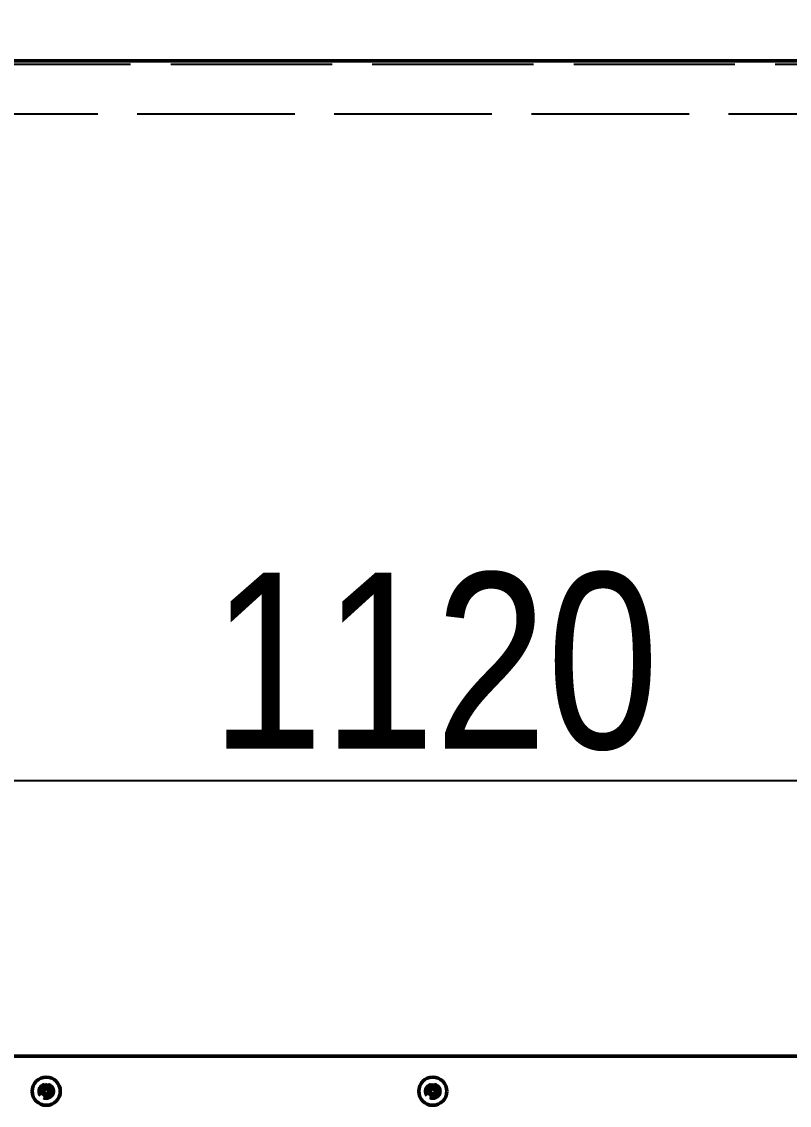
# Model space of a CAD drawing. Header units: millimetres. Extents: x 0 to 4200, y 0 to 2970.
# Drawn here: x 1149.3 to 1367.7, y 2261.2 to 2569.4 of the extents above; entities that cross this region are included whole.
import ezdxf

# ---------------------------------------------------------------- set-up
doc = ezdxf.new("R2010")
doc.units = ezdxf.units.MM
doc.header["$LTSCALE"] = 10
doc.linetypes.add('DASHED', pattern=[0.2067, 0.1654, -0.0413])
doc.layers.add('Co ban', color=7, linetype='Continuous', lineweight=50)
doc.layers.add('Dimension (ANSI)', color=7, linetype='Continuous', lineweight=25)
doc.layers.add('Manh', color=7, linetype='DASHED', lineweight=25, true_color=0x008000)
doc.styles.add('StandardAM_ANSI', font='')
doc.styles.get('StandardAM_ANSI').set_extended_font_data('VNI-Helve-Condense')
doc.dimstyles.new('Default - mm (ANSI)', dxfattribs={"dimscale": 10, "dimtxt": 5, "dimasz": 4, "dimexe": 2, "dimexo": 0.5, "dimgap": 0.8, "dimtad": 1, "dimtoh": 1, "dimdec": 0, "dimrnd": 1e-08, "dimzin": 4, "dimdsep": 46, "dimtxsty": 'StandardAM_ANSI', "dimcen": 0.09, "dimdle": 10, "dimclrd": 256, "dimclre": 256, "dimclrt": 256, "dimadec": 1, "dimazin": 1, "dimtfac": 0.61, "dimtofl": 0, "dimtmove": 0, "dimatfit": 3, "dimldrblk": 'DOT', "dimfxl": 1, "dimtolj": 1, "dimtzin": 4, "dimlwd": -1, "dimlwe": -1, "dimarcsym": 0})

# ---------------------------------------------------------------- blocks, each defined once
blk = doc.blocks.new('*D5')
at = {"layer": 'Defpoints', "color": 0, "transparency": 16777216}
for p in [(1869.27, 2687.92), (663.27, 2557.2), (1869.27, 2557.2)]:
    blk.add_point(p, dxfattribs=at)
at = {"layer": 'Dimension (ANSI)', "transparency": 16777216}
for p, q in [((663.27, 2562.2), (663.27, 2707.92)), ((1869.27, 2562.2), (1869.27, 2707.92)), ((703.27, 2687.92), (1829.27, 2687.92))]:
    blk.add_line(p, q, dxfattribs=at)
for points in [[(703.27, 2694.59), (703.27, 2681.26), (663.27, 2687.92)], [(1829.27, 2694.59), (1829.27, 2681.26), (1869.27, 2687.92)]]:
    blk.add_solid(points, dxfattribs=at)
at = {"layer": 'Dimension (ANSI)', "color": 150, "true_color": 0x0080ff, "transparency": 16777216, "insert": (1203.06, 2746.99), "char_height": 50, "attachment_point": 1, "style": 'StandardAM_ANSI'}
blk.add_mtext('\\A1;1206', dxfattribs=at)
blk = doc.blocks.new('_Dot')
at = {"color": 0, "linetype": 'ByBlock', "lineweight": -2}
blk.add_line((-0.5, 0), (-1, 0), dxfattribs=at)
at = {"color": 0, "linetype": 'ByBlock', "const_width": 0.5}
blk.add_lwpolyline([(-0.25, 0, 1), (0.25, 0, 1)], format="xyb", close=True, dxfattribs=at)
blk = doc.blocks.new('*D7')
at = {"layer": 'Defpoints', "color": 0, "transparency": 16777216}
for p in [(1826.27, 2353.57), (706.27, 2270.2), (1826.27, 2270.2)]:
    blk.add_point(p, dxfattribs=at)
at = {"layer": 'Dimension (ANSI)', "transparency": 16777216}
for p, q in [((706.27, 2275.2), (706.27, 2373.57)), ((1826.27, 2275.2), (1826.27, 2373.57)), ((746.27, 2353.57), (1786.27, 2353.57))]:
    blk.add_line(p, q, dxfattribs=at)
for points in [[(746.27, 2360.24), (746.27, 2346.91), (706.27, 2353.57)], [(1786.27, 2360.24), (1786.27, 2346.91), (1826.27, 2353.57)]]:
    blk.add_solid(points, dxfattribs=at)
at = {"layer": 'Dimension (ANSI)', "color": 150, "true_color": 0x0080ff, "transparency": 16777216, "insert": (1203.19, 2412.64), "char_height": 50, "attachment_point": 1, "style": 'StandardAM_ANSI'}
blk.add_mtext('\\A1;1120', dxfattribs=at)

msp = doc.modelspace()

# ---------------------------------------------------------------- linework, layer by layer
at = {"layer": 'Co ban'}
for p, q in [((664.27, 2558.2), (1868.27, 2558.2)), ((711.27, 2275.2), (1821.27, 2275.2)), ((1155.11, 2266.36), (1155.6, 2265.87)), ((1155.6, 2265.87), (1155.74, 2265.73)), ((1156.95, 2265.87), (1156.81, 2265.73)), ((1157.43, 2266.36), (1156.95, 2265.87)), ((1265.11, 2266.36), (1265.6, 2265.87)), ((1265.6, 2265.87), (1265.74, 2265.73)), ((1266.95, 2265.87), (1266.81, 2265.73)), ((1267.43, 2266.36), (1266.95, 2265.87)), ((1155.11, 2264.04), (1155.6, 2264.52)), ((1155.6, 2264.52), (1155.74, 2264.66)), ((1156.95, 2264.52), (1156.81, 2264.66)), ((1157.43, 2264.04), (1156.95, 2264.52)), ((1265.11, 2264.04), (1265.6, 2264.52)), ((1265.6, 2264.52), (1265.74, 2264.66)), ((1266.95, 2264.52), (1266.81, 2264.66)), ((1267.43, 2264.04), (1266.95, 2264.52))]:
    msp.add_line(p, q, dxfattribs=at)
for centre in [(1156.27, 2265.2), (1266.27, 2265.2)]:
    msp.add_circle(centre, 4, dxfattribs=at)
for centre, start, end in [((1156.27, 2265.2), 172.3918, 187.6082), ((1156.27, 2265.2), 82.3918, 97.6082), ((1156.27, 2265.2), 352.3918, 7.6082), ((1266.27, 2265.2), 172.3918, 187.6082), ((1266.27, 2265.2), 82.3918, 97.6082), ((1266.27, 2265.2), 352.3918, 7.6082), ((1156.27, 2265.2), 262.3918, 277.6082), ((1266.27, 2265.2), 262.3918, 277.6082)]:
    msp.add_arc(centre, 1.34, start, end, dxfattribs=at)
for centre, major_axis, ratio, start_param, end_param in [((1156.23, 2264.79), (-6.44, 0.78), 0.087156, 4.877001, 5.046694), ((1157, 2265.82), (-4.2, 4.86), 0.173648, 1.313224, 1.430376), ((1155.65, 2264.47), (4.86, -4.2), 0.173648, 1.711217, 1.828368), ((1155.37, 2265.86), (-0.188, -0.163), 0.868224, 2.023807, 2.409971), ((1155.61, 2266.1), (-0.163, -0.188), 0.868224, 0.731621, 1.117785), ((1156.68, 2265.25), (0.78, -6.44), 0.087156, 4.378084, 4.547777), ((1155.87, 2265.25), (0.78, 6.44), 0.087156, 4.877001, 5.046694), ((1156.9, 2264.47), (4.86, 4.2), 0.173648, 1.313224, 1.430376), ((1156.94, 2266.1), (-0.163, 0.188), 0.868224, 2.023807, 2.409971), ((1157.18, 2265.86), (-0.188, 0.163), 0.868224, 0.731621, 1.117785), ((1155.55, 2265.82), (-4.2, -4.86), 0.173648, 1.711217, 1.828368), ((1156.32, 2264.79), (-6.44, -0.78), 0.087156, 4.378084, 4.547777), ((1266.23, 2264.79), (-6.44, 0.78), 0.087156, 4.877001, 5.046694), ((1267, 2265.82), (-4.2, 4.86), 0.173648, 1.313224, 1.430376), ((1265.65, 2264.47), (4.86, -4.2), 0.173648, 1.711217, 1.828368), ((1265.37, 2265.86), (-0.188, -0.163), 0.868224, 2.023807, 2.409971), ((1265.61, 2266.1), (-0.163, -0.188), 0.868224, 0.731621, 1.117785), ((1266.68, 2265.25), (0.78, -6.44), 0.087156, 4.378084, 4.547777), ((1265.87, 2265.25), (0.78, 6.44), 0.087156, 4.877001, 5.046694), ((1266.9, 2264.47), (4.86, 4.2), 0.173648, 1.313224, 1.430376), ((1266.94, 2266.1), (-0.163, 0.188), 0.868224, 2.023807, 2.409971), ((1267.18, 2265.86), (-0.188, 0.163), 0.868224, 0.731621, 1.117785), ((1265.55, 2265.82), (-4.2, -4.86), 0.173648, 1.711217, 1.828368), ((1266.32, 2264.79), (-6.44, -0.78), 0.087156, 4.378084, 4.547777), ((1156.23, 2265.6), (6.44, 0.78), 0.087156, 4.378084, 4.547777), ((1157, 2264.57), (4.2, 4.86), 0.173648, 1.711217, 1.828368), ((1155.65, 2265.92), (-4.86, -4.2), 0.173648, 1.313224, 1.430376), ((1155.37, 2264.54), (0.188, -0.163), 0.868224, 0.731621, 1.117785), ((1155.61, 2264.29), (0.163, -0.188), 0.868224, 2.023807, 2.409971), ((1156.68, 2265.15), (-0.78, -6.44), 0.087156, 4.877001, 5.046694), ((1155.87, 2265.15), (-0.78, 6.44), 0.087156, 4.378084, 4.547777), ((1156.94, 2264.29), (0.163, 0.188), 0.868224, 0.731621, 1.117785), ((1156.9, 2265.92), (-4.86, 4.2), 0.173648, 1.711217, 1.828368), ((1157.18, 2264.54), (0.188, 0.163), 0.868224, 2.023807, 2.409971), ((1155.55, 2264.57), (4.2, -4.86), 0.173648, 1.313224, 1.430376), ((1156.32, 2265.6), (6.44, -0.78), 0.087156, 4.877001, 5.046694), ((1266.23, 2265.6), (6.44, 0.78), 0.087156, 4.378084, 4.547777), ((1267, 2264.57), (4.2, 4.86), 0.173648, 1.711217, 1.828368), ((1265.65, 2265.92), (-4.86, -4.2), 0.173648, 1.313224, 1.430376), ((1265.37, 2264.54), (0.188, -0.163), 0.868224, 0.731621, 1.117785), ((1265.61, 2264.29), (0.163, -0.188), 0.868224, 2.023807, 2.409971), ((1266.68, 2265.15), (-0.78, -6.44), 0.087156, 4.877001, 5.046694), ((1265.87, 2265.15), (-0.78, 6.44), 0.087156, 4.378084, 4.547777), ((1266.94, 2264.29), (0.163, 0.188), 0.868224, 0.731621, 1.117785), ((1266.9, 2265.92), (-4.86, 4.2), 0.173648, 1.711217, 1.828368), ((1267.18, 2264.54), (0.188, 0.163), 0.868224, 2.023807, 2.409971), ((1265.55, 2264.57), (4.2, -4.86), 0.173648, 1.313224, 1.430376), ((1266.32, 2265.6), (6.44, -0.78), 0.087156, 4.877001, 5.046694)]:
    msp.add_ellipse(centre, major_axis=major_axis, ratio=ratio, start_param=start_param, end_param=end_param, dxfattribs=at)
for points, knots in [([(1154.18, 2265.58), (1154.19, 2265.58), (1154.21, 2265.58), (1154.25, 2265.57), (1154.27, 2265.57), (1154.31, 2265.56), (1154.33, 2265.56), (1154.36, 2265.55), (1154.37, 2265.55), (1154.38, 2265.55)], [0.01947687, 0.01947687, 0.01947687, 0.01947687, 0.02469076, 0.02469076, 0.03084311, 0.03084311, 0.03698394, 0.03698394, 0.04201336, 0.04201336, 0.04201336, 0.04201336]), ([(1155.74, 2265.73), (1155.74, 2265.71), (1155.73, 2265.68), (1155.72, 2265.62), (1155.7, 2265.58), (1155.66, 2265.51), (1155.63, 2265.47), (1155.57, 2265.41), (1155.53, 2265.39), (1155.46, 2265.35), (1155.42, 2265.34), (1155.33, 2265.32), (1155.28, 2265.32), (1155.24, 2265.33), (1155.23, 2265.33), (1155.23, 2265.33), (1155.22, 2265.33)], [-0.07279593, -0.07279593, -0.07279593, -0.07279593, -0.06545108, -0.06545108, -0.05320296, -0.05320296, -0.04095485, -0.04095485, -0.02870674, -0.02870674, -0.01435337, -0.01435337, 0, 0, 0, 0.00217911, 0.00217911, 0.00217911, 0.00217911]), ([(1155.58, 2265.78), (1155.58, 2265.78), (1155.58, 2265.78), (1155.58, 2265.74), (1155.57, 2265.7), (1155.54, 2265.62), (1155.51, 2265.59), (1155.46, 2265.54), (1155.43, 2265.51), (1155.35, 2265.48), (1155.31, 2265.47), (1155.26, 2265.47), (1155.25, 2265.47), (1155.24, 2265.47)], [0.02262944, 0.02262944, 0.02262944, 0.02262944, 0.02319765, 0.02319765, 0.0345489, 0.0345489, 0.04590016, 0.04590016, 0.05733835, 0.05733835, 0.06877655, 0.06877655, 0.07249221, 0.07249221, 0.07249221, 0.07249221]), ([(1156, 2266.23), (1156, 2266.2), (1156, 2266.16), (1155.97, 2266.08), (1155.95, 2266.04), (1155.91, 2265.98), (1155.88, 2265.95), (1155.81, 2265.91), (1155.77, 2265.9), (1155.72, 2265.9), (1155.7, 2265.89), (1155.69, 2265.89)], [0, 0, 0, 0, 0.01151442, 0.01151442, 0.02302884, 0.02302884, 0.0344178, 0.0344178, 0.04580676, 0.04580676, 0.0498478, 0.0498478, 0.0498478, 0.0498478]), ([(1156.14, 2266.25), (1156.14, 2266.25), (1156.14, 2266.24), (1156.15, 2266.19), (1156.15, 2266.14), (1156.13, 2266.05), (1156.12, 2266.01), (1156.08, 2265.94), (1156.06, 2265.9), (1156, 2265.84), (1155.96, 2265.81), (1155.89, 2265.77), (1155.85, 2265.75), (1155.79, 2265.74), (1155.76, 2265.73), (1155.74, 2265.73)], [0.18013192, 0.18013192, 0.18013192, 0.18013192, 0.18231103, 0.18231103, 0.1966644, 0.1966644, 0.21101777, 0.21101777, 0.22326588, 0.22326588, 0.23551399, 0.23551399, 0.24776211, 0.24776211, 0.25510696, 0.25510696, 0.25510696, 0.25510696]), ([(1155.92, 2267.09), (1155.92, 2267.1), (1155.92, 2267.11), (1155.91, 2267.14), (1155.91, 2267.16), (1155.9, 2267.2), (1155.9, 2267.22), (1155.9, 2267.26), (1155.89, 2267.28), (1155.89, 2267.29)], [0.05658644, 0.05658644, 0.05658644, 0.05658644, 0.06161587, 0.06161587, 0.06775669, 0.06775669, 0.07390904, 0.07390904, 0.07912293, 0.07912293, 0.07912293, 0.07912293]), ([(1156.81, 2265.73), (1156.79, 2265.73), (1156.76, 2265.74), (1156.69, 2265.75), (1156.65, 2265.77), (1156.58, 2265.81), (1156.55, 2265.84), (1156.49, 2265.9), (1156.47, 2265.94), (1156.43, 2266.01), (1156.41, 2266.05), (1156.4, 2266.14), (1156.4, 2266.19), (1156.4, 2266.23), (1156.4, 2266.24), (1156.4, 2266.25), (1156.41, 2266.25)], [-0.07279593, -0.07279593, -0.07279593, -0.07279593, -0.06545108, -0.06545108, -0.05320296, -0.05320296, -0.04095485, -0.04095485, -0.02870674, -0.02870674, -0.01435337, -0.01435337, 0, 0, 0, 0.00217911, 0.00217911, 0.00217911, 0.00217911]), ([(1156.86, 2265.89), (1156.86, 2265.89), (1156.86, 2265.89), (1156.82, 2265.9), (1156.78, 2265.9), (1156.7, 2265.93), (1156.67, 2265.96), (1156.61, 2266.01), (1156.59, 2266.04), (1156.56, 2266.12), (1156.55, 2266.16), (1156.55, 2266.21), (1156.55, 2266.22), (1156.55, 2266.23)], [0.02262869, 0.02262869, 0.02262869, 0.02262869, 0.02311382, 0.02311382, 0.03450698, 0.03450698, 0.04590014, 0.04590014, 0.05733833, 0.05733833, 0.06877652, 0.06877652, 0.07249219, 0.07249219, 0.07249219, 0.07249219]), ([(1156.66, 2267.29), (1156.65, 2267.28), (1156.65, 2267.26), (1156.65, 2267.22), (1156.64, 2267.2), (1156.64, 2267.16), (1156.63, 2267.14), (1156.63, 2267.11), (1156.63, 2267.1), (1156.62, 2267.09)], [0.01947687, 0.01947687, 0.01947687, 0.01947687, 0.02469076, 0.02469076, 0.03084311, 0.03084311, 0.03698394, 0.03698394, 0.04201336, 0.04201336, 0.04201336, 0.04201336]), ([(1157.33, 2265.33), (1157.32, 2265.33), (1157.32, 2265.33), (1157.27, 2265.32), (1157.22, 2265.32), (1157.13, 2265.34), (1157.09, 2265.35), (1157.01, 2265.39), (1156.98, 2265.41), (1156.92, 2265.47), (1156.89, 2265.51), (1156.85, 2265.58), (1156.83, 2265.62), (1156.82, 2265.68), (1156.81, 2265.71), (1156.81, 2265.73)], [0.18013192, 0.18013192, 0.18013192, 0.18013192, 0.18231103, 0.18231103, 0.1966644, 0.1966644, 0.21101777, 0.21101777, 0.22326588, 0.22326588, 0.23551399, 0.23551399, 0.24776211, 0.24776211, 0.25510696, 0.25510696, 0.25510696, 0.25510696]), ([(1157.31, 2265.47), (1157.27, 2265.47), (1157.23, 2265.47), (1157.15, 2265.5), (1157.12, 2265.52), (1157.06, 2265.56), (1157.03, 2265.59), (1156.99, 2265.66), (1156.98, 2265.7), (1156.97, 2265.75), (1156.97, 2265.77), (1156.97, 2265.78)], [0, 0, 0, 0, 0.01151442, 0.01151442, 0.02302884, 0.02302884, 0.0344178, 0.0344178, 0.04580676, 0.04580676, 0.0498478, 0.0498478, 0.0498478, 0.0498478]), ([(1158.17, 2265.55), (1158.18, 2265.55), (1158.19, 2265.55), (1158.22, 2265.56), (1158.24, 2265.56), (1158.27, 2265.57), (1158.3, 2265.57), (1158.33, 2265.58), (1158.35, 2265.58), (1158.37, 2265.58)], [0.05658644, 0.05658644, 0.05658644, 0.05658644, 0.06161587, 0.06161587, 0.06775669, 0.06775669, 0.07390904, 0.07390904, 0.07912293, 0.07912293, 0.07912293, 0.07912293]), ([(1264.18, 2265.58), (1264.19, 2265.58), (1264.21, 2265.58), (1264.25, 2265.57), (1264.27, 2265.57), (1264.31, 2265.56), (1264.33, 2265.56), (1264.36, 2265.55), (1264.37, 2265.55), (1264.38, 2265.55)], [0.01947687, 0.01947687, 0.01947687, 0.01947687, 0.02469076, 0.02469076, 0.03084311, 0.03084311, 0.03698394, 0.03698394, 0.04201336, 0.04201336, 0.04201336, 0.04201336]), ([(1265.74, 2265.73), (1265.74, 2265.71), (1265.73, 2265.68), (1265.72, 2265.62), (1265.7, 2265.58), (1265.66, 2265.51), (1265.63, 2265.47), (1265.57, 2265.41), (1265.53, 2265.39), (1265.46, 2265.35), (1265.42, 2265.34), (1265.33, 2265.32), (1265.28, 2265.32), (1265.24, 2265.33), (1265.23, 2265.33), (1265.23, 2265.33), (1265.22, 2265.33)], [-0.07279593, -0.07279593, -0.07279593, -0.07279593, -0.06545108, -0.06545108, -0.05320296, -0.05320296, -0.04095485, -0.04095485, -0.02870674, -0.02870674, -0.01435337, -0.01435337, 0, 0, 0, 0.00217911, 0.00217911, 0.00217911, 0.00217911]), ([(1265.58, 2265.78), (1265.58, 2265.78), (1265.58, 2265.78), (1265.58, 2265.74), (1265.57, 2265.7), (1265.54, 2265.62), (1265.51, 2265.59), (1265.46, 2265.54), (1265.43, 2265.51), (1265.35, 2265.48), (1265.31, 2265.47), (1265.26, 2265.47), (1265.25, 2265.47), (1265.24, 2265.47)], [0.02262944, 0.02262944, 0.02262944, 0.02262944, 0.02319765, 0.02319765, 0.0345489, 0.0345489, 0.04590016, 0.04590016, 0.05733835, 0.05733835, 0.06877655, 0.06877655, 0.07249221, 0.07249221, 0.07249221, 0.07249221]), ([(1266, 2266.23), (1266, 2266.2), (1266, 2266.16), (1265.97, 2266.08), (1265.95, 2266.04), (1265.91, 2265.98), (1265.88, 2265.95), (1265.81, 2265.91), (1265.77, 2265.9), (1265.72, 2265.9), (1265.7, 2265.89), (1265.69, 2265.89)], [0, 0, 0, 0, 0.01151442, 0.01151442, 0.02302884, 0.02302884, 0.0344178, 0.0344178, 0.04580676, 0.04580676, 0.0498478, 0.0498478, 0.0498478, 0.0498478]), ([(1266.14, 2266.25), (1266.14, 2266.25), (1266.14, 2266.24), (1266.15, 2266.19), (1266.15, 2266.14), (1266.13, 2266.05), (1266.12, 2266.01), (1266.08, 2265.94), (1266.06, 2265.9), (1266, 2265.84), (1265.96, 2265.81), (1265.89, 2265.77), (1265.85, 2265.75), (1265.79, 2265.74), (1265.76, 2265.73), (1265.74, 2265.73)], [0.18013192, 0.18013192, 0.18013192, 0.18013192, 0.18231103, 0.18231103, 0.1966644, 0.1966644, 0.21101777, 0.21101777, 0.22326588, 0.22326588, 0.23551399, 0.23551399, 0.24776211, 0.24776211, 0.25510696, 0.25510696, 0.25510696, 0.25510696]), ([(1265.92, 2267.09), (1265.92, 2267.1), (1265.92, 2267.11), (1265.91, 2267.14), (1265.91, 2267.16), (1265.9, 2267.2), (1265.9, 2267.22), (1265.9, 2267.26), (1265.89, 2267.28), (1265.89, 2267.29)], [0.05658644, 0.05658644, 0.05658644, 0.05658644, 0.06161587, 0.06161587, 0.06775669, 0.06775669, 0.07390904, 0.07390904, 0.07912293, 0.07912293, 0.07912293, 0.07912293]), ([(1266.81, 2265.73), (1266.79, 2265.73), (1266.76, 2265.74), (1266.69, 2265.75), (1266.65, 2265.77), (1266.58, 2265.81), (1266.55, 2265.84), (1266.49, 2265.9), (1266.47, 2265.94), (1266.43, 2266.01), (1266.41, 2266.05), (1266.4, 2266.14), (1266.4, 2266.19), (1266.4, 2266.23), (1266.4, 2266.24), (1266.4, 2266.25), (1266.41, 2266.25)], [-0.07279593, -0.07279593, -0.07279593, -0.07279593, -0.06545108, -0.06545108, -0.05320296, -0.05320296, -0.04095485, -0.04095485, -0.02870674, -0.02870674, -0.01435337, -0.01435337, 0, 0, 0, 0.00217911, 0.00217911, 0.00217911, 0.00217911]), ([(1266.86, 2265.89), (1266.86, 2265.89), (1266.86, 2265.89), (1266.82, 2265.9), (1266.78, 2265.9), (1266.7, 2265.93), (1266.67, 2265.96), (1266.61, 2266.01), (1266.59, 2266.04), (1266.56, 2266.12), (1266.55, 2266.16), (1266.55, 2266.21), (1266.55, 2266.22), (1266.55, 2266.23)], [0.02262869, 0.02262869, 0.02262869, 0.02262869, 0.02311382, 0.02311382, 0.03450698, 0.03450698, 0.04590014, 0.04590014, 0.05733833, 0.05733833, 0.06877652, 0.06877652, 0.07249219, 0.07249219, 0.07249219, 0.07249219]), ([(1266.66, 2267.29), (1266.65, 2267.28), (1266.65, 2267.26), (1266.65, 2267.22), (1266.64, 2267.2), (1266.64, 2267.16), (1266.63, 2267.14), (1266.63, 2267.11), (1266.63, 2267.1), (1266.62, 2267.09)], [0.01947687, 0.01947687, 0.01947687, 0.01947687, 0.02469076, 0.02469076, 0.03084311, 0.03084311, 0.03698394, 0.03698394, 0.04201336, 0.04201336, 0.04201336, 0.04201336]), ([(1267.33, 2265.33), (1267.32, 2265.33), (1267.32, 2265.33), (1267.27, 2265.32), (1267.22, 2265.32), (1267.13, 2265.34), (1267.09, 2265.35), (1267.01, 2265.39), (1266.98, 2265.41), (1266.92, 2265.47), (1266.89, 2265.51), (1266.85, 2265.58), (1266.83, 2265.62), (1266.82, 2265.68), (1266.81, 2265.71), (1266.81, 2265.73)], [0.18013192, 0.18013192, 0.18013192, 0.18013192, 0.18231103, 0.18231103, 0.1966644, 0.1966644, 0.21101777, 0.21101777, 0.22326588, 0.22326588, 0.23551399, 0.23551399, 0.24776211, 0.24776211, 0.25510696, 0.25510696, 0.25510696, 0.25510696]), ([(1267.31, 2265.47), (1267.27, 2265.47), (1267.23, 2265.47), (1267.15, 2265.5), (1267.12, 2265.52), (1267.06, 2265.56), (1267.03, 2265.59), (1266.99, 2265.66), (1266.98, 2265.7), (1266.97, 2265.75), (1266.97, 2265.77), (1266.97, 2265.78)], [0, 0, 0, 0, 0.01151442, 0.01151442, 0.02302884, 0.02302884, 0.0344178, 0.0344178, 0.04580676, 0.04580676, 0.0498478, 0.0498478, 0.0498478, 0.0498478]), ([(1268.17, 2265.55), (1268.18, 2265.55), (1268.19, 2265.55), (1268.22, 2265.56), (1268.24, 2265.56), (1268.27, 2265.57), (1268.3, 2265.57), (1268.33, 2265.58), (1268.35, 2265.58), (1268.37, 2265.58)], [0.05658644, 0.05658644, 0.05658644, 0.05658644, 0.06161587, 0.06161587, 0.06775669, 0.06775669, 0.07390904, 0.07390904, 0.07912293, 0.07912293, 0.07912293, 0.07912293]), ([(1154.38, 2264.85), (1154.37, 2264.84), (1154.36, 2264.84), (1154.33, 2264.84), (1154.31, 2264.83), (1154.27, 2264.83), (1154.25, 2264.82), (1154.21, 2264.82), (1154.19, 2264.82), (1154.18, 2264.82)], [0.05658644, 0.05658644, 0.05658644, 0.05658644, 0.06161587, 0.06161587, 0.06775669, 0.06775669, 0.07390904, 0.07390904, 0.07912293, 0.07912293, 0.07912293, 0.07912293]), ([(1155.22, 2265.07), (1155.23, 2265.07), (1155.23, 2265.07), (1155.28, 2265.07), (1155.33, 2265.07), (1155.42, 2265.06), (1155.46, 2265.04), (1155.53, 2265), (1155.57, 2264.98), (1155.63, 2264.92), (1155.66, 2264.89), (1155.7, 2264.82), (1155.72, 2264.78), (1155.73, 2264.71), (1155.74, 2264.68), (1155.74, 2264.66)], [0.18013192, 0.18013192, 0.18013192, 0.18013192, 0.18231103, 0.18231103, 0.1966644, 0.1966644, 0.21101777, 0.21101777, 0.22326588, 0.22326588, 0.23551399, 0.23551399, 0.24776211, 0.24776211, 0.25510696, 0.25510696, 0.25510696, 0.25510696]), ([(1155.24, 2264.92), (1155.27, 2264.92), (1155.32, 2264.92), (1155.39, 2264.9), (1155.43, 2264.88), (1155.49, 2264.83), (1155.52, 2264.8), (1155.56, 2264.73), (1155.57, 2264.69), (1155.58, 2264.64), (1155.58, 2264.63), (1155.58, 2264.61)], [0, 0, 0, 0, 0.01151442, 0.01151442, 0.02302884, 0.02302884, 0.0344178, 0.0344178, 0.04580676, 0.04580676, 0.0498478, 0.0498478, 0.0498478, 0.0498478]), ([(1155.69, 2264.5), (1155.69, 2264.5), (1155.69, 2264.5), (1155.73, 2264.5), (1155.77, 2264.49), (1155.85, 2264.46), (1155.88, 2264.44), (1155.93, 2264.38), (1155.96, 2264.35), (1155.99, 2264.27), (1156, 2264.23), (1156, 2264.18), (1156, 2264.17), (1156, 2264.16)], [0.02262944, 0.02262944, 0.02262944, 0.02262944, 0.02319765, 0.02319765, 0.0345489, 0.0345489, 0.04590016, 0.04590016, 0.05733835, 0.05733835, 0.06877655, 0.06877655, 0.07249221, 0.07249221, 0.07249221, 0.07249221]), ([(1155.74, 2264.66), (1155.76, 2264.66), (1155.79, 2264.66), (1155.85, 2264.64), (1155.89, 2264.62), (1155.96, 2264.58), (1156, 2264.55), (1156.06, 2264.49), (1156.08, 2264.46), (1156.12, 2264.39), (1156.13, 2264.34), (1156.15, 2264.25), (1156.15, 2264.2), (1156.15, 2264.16), (1156.14, 2264.15), (1156.14, 2264.15), (1156.14, 2264.14)], [-0.07279593, -0.07279593, -0.07279593, -0.07279593, -0.06545108, -0.06545108, -0.05320296, -0.05320296, -0.04095485, -0.04095485, -0.02870674, -0.02870674, -0.01435337, -0.01435337, 0, 0, 0, 0.00217911, 0.00217911, 0.00217911, 0.00217911]), ([(1155.89, 2263.1), (1155.89, 2263.12), (1155.9, 2263.14), (1155.9, 2263.17), (1155.9, 2263.2), (1155.91, 2263.24), (1155.91, 2263.26), (1155.92, 2263.28), (1155.92, 2263.29), (1155.92, 2263.3)], [0.01947687, 0.01947687, 0.01947687, 0.01947687, 0.02469076, 0.02469076, 0.03084311, 0.03084311, 0.03698394, 0.03698394, 0.04201336, 0.04201336, 0.04201336, 0.04201336]), ([(1156.41, 2264.14), (1156.4, 2264.15), (1156.4, 2264.15), (1156.4, 2264.2), (1156.4, 2264.25), (1156.41, 2264.34), (1156.43, 2264.39), (1156.47, 2264.46), (1156.49, 2264.49), (1156.55, 2264.55), (1156.58, 2264.58), (1156.65, 2264.62), (1156.69, 2264.64), (1156.76, 2264.66), (1156.79, 2264.66), (1156.81, 2264.66)], [0.18013192, 0.18013192, 0.18013192, 0.18013192, 0.18231103, 0.18231103, 0.1966644, 0.1966644, 0.21101777, 0.21101777, 0.22326588, 0.22326588, 0.23551399, 0.23551399, 0.24776211, 0.24776211, 0.25510696, 0.25510696, 0.25510696, 0.25510696]), ([(1156.55, 2264.16), (1156.55, 2264.2), (1156.55, 2264.24), (1156.57, 2264.32), (1156.59, 2264.35), (1156.64, 2264.41), (1156.67, 2264.44), (1156.74, 2264.48), (1156.78, 2264.49), (1156.83, 2264.5), (1156.85, 2264.5), (1156.86, 2264.5)], [0, 0, 0, 0, 0.01154742, 0.01154742, 0.02309483, 0.02309483, 0.0344508, 0.0344508, 0.04580677, 0.04580677, 0.04984781, 0.04984781, 0.04984781, 0.04984781]), ([(1156.62, 2263.3), (1156.63, 2263.29), (1156.63, 2263.28), (1156.63, 2263.26), (1156.64, 2263.24), (1156.64, 2263.2), (1156.65, 2263.17), (1156.65, 2263.14), (1156.65, 2263.12), (1156.66, 2263.1)], [0.05658644, 0.05658644, 0.05658644, 0.05658644, 0.06161587, 0.06161587, 0.06775669, 0.06775669, 0.07390904, 0.07390904, 0.07912293, 0.07912293, 0.07912293, 0.07912293]), ([(1156.81, 2264.66), (1156.81, 2264.68), (1156.82, 2264.71), (1156.83, 2264.78), (1156.85, 2264.82), (1156.89, 2264.89), (1156.92, 2264.92), (1156.98, 2264.98), (1157.01, 2265), (1157.09, 2265.04), (1157.13, 2265.06), (1157.22, 2265.07), (1157.27, 2265.07), (1157.31, 2265.07), (1157.32, 2265.07), (1157.32, 2265.07), (1157.33, 2265.07)], [-0.07279593, -0.07279593, -0.07279593, -0.07279593, -0.06545108, -0.06545108, -0.05320296, -0.05320296, -0.04095485, -0.04095485, -0.02870674, -0.02870674, -0.01435337, -0.01435337, 0, 0, 0, 0.00217911, 0.00217911, 0.00217911, 0.00217911]), ([(1156.97, 2264.61), (1156.97, 2264.61), (1156.97, 2264.62), (1156.97, 2264.65), (1156.98, 2264.7), (1157.01, 2264.77), (1157.03, 2264.8), (1157.09, 2264.86), (1157.12, 2264.88), (1157.2, 2264.91), (1157.24, 2264.92), (1157.29, 2264.92), (1157.3, 2264.92), (1157.31, 2264.92)], [0.02262944, 0.02262944, 0.02262944, 0.02262944, 0.02319765, 0.02319765, 0.0345489, 0.0345489, 0.04590016, 0.04590016, 0.05733835, 0.05733835, 0.06877655, 0.06877655, 0.07249221, 0.07249221, 0.07249221, 0.07249221]), ([(1158.37, 2264.82), (1158.35, 2264.82), (1158.33, 2264.82), (1158.3, 2264.82), (1158.27, 2264.83), (1158.24, 2264.83), (1158.22, 2264.84), (1158.19, 2264.84), (1158.18, 2264.84), (1158.17, 2264.85)], [0.01947687, 0.01947687, 0.01947687, 0.01947687, 0.02469076, 0.02469076, 0.03084311, 0.03084311, 0.03698394, 0.03698394, 0.04201336, 0.04201336, 0.04201336, 0.04201336]), ([(1264.38, 2264.85), (1264.37, 2264.84), (1264.36, 2264.84), (1264.33, 2264.84), (1264.31, 2264.83), (1264.27, 2264.83), (1264.25, 2264.82), (1264.21, 2264.82), (1264.19, 2264.82), (1264.18, 2264.82)], [0.05658644, 0.05658644, 0.05658644, 0.05658644, 0.06161587, 0.06161587, 0.06775669, 0.06775669, 0.07390904, 0.07390904, 0.07912293, 0.07912293, 0.07912293, 0.07912293]), ([(1265.22, 2265.07), (1265.23, 2265.07), (1265.23, 2265.07), (1265.28, 2265.07), (1265.33, 2265.07), (1265.42, 2265.06), (1265.46, 2265.04), (1265.53, 2265), (1265.57, 2264.98), (1265.63, 2264.92), (1265.66, 2264.89), (1265.7, 2264.82), (1265.72, 2264.78), (1265.73, 2264.71), (1265.74, 2264.68), (1265.74, 2264.66)], [0.18013192, 0.18013192, 0.18013192, 0.18013192, 0.18231103, 0.18231103, 0.1966644, 0.1966644, 0.21101777, 0.21101777, 0.22326588, 0.22326588, 0.23551399, 0.23551399, 0.24776211, 0.24776211, 0.25510696, 0.25510696, 0.25510696, 0.25510696]), ([(1265.24, 2264.92), (1265.27, 2264.92), (1265.32, 2264.92), (1265.39, 2264.9), (1265.43, 2264.88), (1265.49, 2264.83), (1265.52, 2264.8), (1265.56, 2264.73), (1265.57, 2264.69), (1265.58, 2264.64), (1265.58, 2264.63), (1265.58, 2264.61)], [0, 0, 0, 0, 0.01151442, 0.01151442, 0.02302884, 0.02302884, 0.0344178, 0.0344178, 0.04580676, 0.04580676, 0.0498478, 0.0498478, 0.0498478, 0.0498478]), ([(1265.69, 2264.5), (1265.69, 2264.5), (1265.69, 2264.5), (1265.73, 2264.5), (1265.77, 2264.49), (1265.85, 2264.46), (1265.88, 2264.44), (1265.93, 2264.38), (1265.96, 2264.35), (1265.99, 2264.27), (1266, 2264.23), (1266, 2264.18), (1266, 2264.17), (1266, 2264.16)], [0.02262944, 0.02262944, 0.02262944, 0.02262944, 0.02319765, 0.02319765, 0.0345489, 0.0345489, 0.04590016, 0.04590016, 0.05733835, 0.05733835, 0.06877655, 0.06877655, 0.07249221, 0.07249221, 0.07249221, 0.07249221]), ([(1265.74, 2264.66), (1265.76, 2264.66), (1265.79, 2264.66), (1265.85, 2264.64), (1265.89, 2264.62), (1265.96, 2264.58), (1266, 2264.55), (1266.06, 2264.49), (1266.08, 2264.46), (1266.12, 2264.39), (1266.13, 2264.34), (1266.15, 2264.25), (1266.15, 2264.2), (1266.15, 2264.16), (1266.14, 2264.15), (1266.14, 2264.15), (1266.14, 2264.14)], [-0.07279593, -0.07279593, -0.07279593, -0.07279593, -0.06545108, -0.06545108, -0.05320296, -0.05320296, -0.04095485, -0.04095485, -0.02870674, -0.02870674, -0.01435337, -0.01435337, 0, 0, 0, 0.00217911, 0.00217911, 0.00217911, 0.00217911]), ([(1265.89, 2263.1), (1265.89, 2263.12), (1265.9, 2263.14), (1265.9, 2263.17), (1265.9, 2263.2), (1265.91, 2263.24), (1265.91, 2263.26), (1265.92, 2263.28), (1265.92, 2263.29), (1265.92, 2263.3)], [0.01947687, 0.01947687, 0.01947687, 0.01947687, 0.02469076, 0.02469076, 0.03084311, 0.03084311, 0.03698394, 0.03698394, 0.04201336, 0.04201336, 0.04201336, 0.04201336]), ([(1266.41, 2264.14), (1266.4, 2264.15), (1266.4, 2264.15), (1266.4, 2264.2), (1266.4, 2264.25), (1266.41, 2264.34), (1266.43, 2264.39), (1266.47, 2264.46), (1266.49, 2264.49), (1266.55, 2264.55), (1266.58, 2264.58), (1266.65, 2264.62), (1266.69, 2264.64), (1266.76, 2264.66), (1266.79, 2264.66), (1266.81, 2264.66)], [0.18013192, 0.18013192, 0.18013192, 0.18013192, 0.18231103, 0.18231103, 0.1966644, 0.1966644, 0.21101777, 0.21101777, 0.22326588, 0.22326588, 0.23551399, 0.23551399, 0.24776211, 0.24776211, 0.25510696, 0.25510696, 0.25510696, 0.25510696]), ([(1266.55, 2264.16), (1266.55, 2264.2), (1266.55, 2264.24), (1266.57, 2264.32), (1266.59, 2264.35), (1266.64, 2264.41), (1266.67, 2264.44), (1266.74, 2264.48), (1266.78, 2264.49), (1266.83, 2264.5), (1266.85, 2264.5), (1266.86, 2264.5)], [0, 0, 0, 0, 0.01154742, 0.01154742, 0.02309483, 0.02309483, 0.0344508, 0.0344508, 0.04580677, 0.04580677, 0.04984781, 0.04984781, 0.04984781, 0.04984781]), ([(1266.62, 2263.3), (1266.63, 2263.29), (1266.63, 2263.28), (1266.63, 2263.26), (1266.64, 2263.24), (1266.64, 2263.2), (1266.65, 2263.17), (1266.65, 2263.14), (1266.65, 2263.12), (1266.66, 2263.1)], [0.05658644, 0.05658644, 0.05658644, 0.05658644, 0.06161587, 0.06161587, 0.06775669, 0.06775669, 0.07390904, 0.07390904, 0.07912293, 0.07912293, 0.07912293, 0.07912293]), ([(1266.81, 2264.66), (1266.81, 2264.68), (1266.82, 2264.71), (1266.83, 2264.78), (1266.85, 2264.82), (1266.89, 2264.89), (1266.92, 2264.92), (1266.98, 2264.98), (1267.01, 2265), (1267.09, 2265.04), (1267.13, 2265.06), (1267.22, 2265.07), (1267.27, 2265.07), (1267.31, 2265.07), (1267.32, 2265.07), (1267.32, 2265.07), (1267.33, 2265.07)], [-0.07279593, -0.07279593, -0.07279593, -0.07279593, -0.06545108, -0.06545108, -0.05320296, -0.05320296, -0.04095485, -0.04095485, -0.02870674, -0.02870674, -0.01435337, -0.01435337, 0, 0, 0, 0.00217911, 0.00217911, 0.00217911, 0.00217911]), ([(1266.97, 2264.61), (1266.97, 2264.61), (1266.97, 2264.62), (1266.97, 2264.65), (1266.98, 2264.7), (1267.01, 2264.77), (1267.03, 2264.8), (1267.09, 2264.86), (1267.12, 2264.88), (1267.2, 2264.91), (1267.24, 2264.92), (1267.29, 2264.92), (1267.3, 2264.92), (1267.31, 2264.92)], [0.02262944, 0.02262944, 0.02262944, 0.02262944, 0.02319765, 0.02319765, 0.0345489, 0.0345489, 0.04590016, 0.04590016, 0.05733835, 0.05733835, 0.06877655, 0.06877655, 0.07249221, 0.07249221, 0.07249221, 0.07249221]), ([(1268.37, 2264.82), (1268.35, 2264.82), (1268.33, 2264.82), (1268.3, 2264.82), (1268.27, 2264.83), (1268.24, 2264.83), (1268.22, 2264.84), (1268.19, 2264.84), (1268.18, 2264.84), (1268.17, 2264.85)], [0.01947687, 0.01947687, 0.01947687, 0.01947687, 0.02469076, 0.02469076, 0.03084311, 0.03084311, 0.03698394, 0.03698394, 0.04201336, 0.04201336, 0.04201336, 0.04201336])]:
    msp.add_open_spline(points, degree=3, knots=knots, dxfattribs=at)
for points, weights in [([(1154.95, 2265.37), (1154.71, 2265.45), (1154.38, 2265.55)], [1, 1.01778265823, 1.00291629593]), ([(1155.22, 2265.33), (1155.1, 2265.35), (1154.95, 2265.37)], [1.24767116976, 1.12437348596, 1]), ([(1155.92, 2267.09), (1156.03, 2266.76), (1156.1, 2266.52)], [1.00291629593, 1.01778265824, 1]), ([(1156.1, 2266.52), (1156.12, 2266.37), (1156.14, 2266.25)], [1, 1.12437348596, 1.24767116976]), ([(1156.41, 2266.25), (1156.43, 2266.37), (1156.45, 2266.52)], [1.24767116976, 1.12437348596, 1]), ([(1156.45, 2266.52), (1156.52, 2266.76), (1156.62, 2267.09)], [1, 1.01778265823, 1.00291629593]), ([(1157.6, 2265.37), (1157.45, 2265.35), (1157.33, 2265.33)], [1, 1.12437348596, 1.24767116976]), ([(1158.17, 2265.55), (1157.84, 2265.45), (1157.6, 2265.37)], [1.00291629593, 1.01778265824, 1]), ([(1264.95, 2265.37), (1264.71, 2265.45), (1264.38, 2265.55)], [1, 1.01778265823, 1.00291629593]), ([(1265.22, 2265.33), (1265.1, 2265.35), (1264.95, 2265.37)], [1.24767116976, 1.12437348596, 1]), ([(1265.92, 2267.09), (1266.03, 2266.76), (1266.1, 2266.52)], [1.00291629593, 1.01778265824, 1]), ([(1266.1, 2266.52), (1266.12, 2266.37), (1266.14, 2266.25)], [1, 1.12437348596, 1.24767116976]), ([(1266.41, 2266.25), (1266.43, 2266.37), (1266.45, 2266.52)], [1.24767116976, 1.12437348596, 1]), ([(1266.45, 2266.52), (1266.52, 2266.76), (1266.62, 2267.09)], [1, 1.01778265823, 1.00291629593]), ([(1267.6, 2265.37), (1267.45, 2265.35), (1267.33, 2265.33)], [1, 1.12437348596, 1.24767116976]), ([(1268.17, 2265.55), (1267.84, 2265.45), (1267.6, 2265.37)], [1.00291629593, 1.01778265824, 1]), ([(1154.38, 2264.85), (1154.71, 2264.95), (1154.95, 2265.02)], [1.00291629593, 1.01778265824, 1]), ([(1154.95, 2265.02), (1155.1, 2265.05), (1155.22, 2265.07)], [1, 1.12437348596, 1.24767116976]), ([(1156.1, 2263.87), (1156.03, 2263.64), (1155.92, 2263.3)], [1, 1.01778265822, 1.00291629593]), ([(1156.14, 2264.14), (1156.12, 2264.02), (1156.1, 2263.87)], [1.24767116976, 1.12437348596, 1]), ([(1156.45, 2263.87), (1156.43, 2264.02), (1156.41, 2264.14)], [1, 1.12437348596, 1.24767116976]), ([(1156.62, 2263.3), (1156.52, 2263.64), (1156.45, 2263.87)], [1.00291629593, 1.01778265823, 1]), ([(1157.33, 2265.07), (1157.45, 2265.05), (1157.6, 2265.02)], [1.24767116976, 1.12437348596, 1]), ([(1157.6, 2265.02), (1157.84, 2264.95), (1158.17, 2264.85)], [1, 1.01778265823, 1.00291629593]), ([(1264.38, 2264.85), (1264.71, 2264.95), (1264.95, 2265.02)], [1.00291629593, 1.01778265824, 1]), ([(1264.95, 2265.02), (1265.1, 2265.05), (1265.22, 2265.07)], [1, 1.12437348596, 1.24767116976]), ([(1266.1, 2263.87), (1266.03, 2263.64), (1265.92, 2263.3)], [1, 1.01778265822, 1.00291629593]), ([(1266.14, 2264.14), (1266.12, 2264.02), (1266.1, 2263.87)], [1.24767116976, 1.12437348596, 1]), ([(1266.45, 2263.87), (1266.43, 2264.02), (1266.41, 2264.14)], [1, 1.12437348596, 1.24767116976]), ([(1266.62, 2263.3), (1266.52, 2263.64), (1266.45, 2263.87)], [1.00291629593, 1.01778265823, 1]), ([(1267.33, 2265.07), (1267.45, 2265.05), (1267.6, 2265.02)], [1.24767116976, 1.12437348596, 1]), ([(1267.6, 2265.02), (1267.84, 2264.95), (1268.17, 2264.85)], [1, 1.01778265823, 1.00291629593])]:
    msp.add_rational_spline(points, weights, degree=2, dxfattribs=at)
at = {"layer": 'Manh', "ltscale": 27.737461}
msp.add_line((1868.27, 2557.2), (664.27, 2557.2), dxfattribs=at)
at = {"layer": 'Manh', "ltscale": 27.138479}
msp.add_line((677.27, 2543.2), (1855.27, 2543.2), dxfattribs=at)
at = {"layer": 'Manh', "ltscale": 2.692601}
for centre in [(1156.27, 2265.2), (1266.27, 2265.2)]:
    msp.add_circle(centre, 2.25, dxfattribs=at)
at = {"layer": 'Manh', "ltscale": 2.393412}
for centre in [(1156.27, 2265.2), (1266.27, 2265.2)]:
    msp.add_circle(centre, 2, dxfattribs=at)
at = {"layer": 'Manh', "ltscale": 2.166693}
for centre in [(1156.27, 2265.2), (1266.27, 2265.2)]:
    msp.add_circle(centre, 1.81, dxfattribs=at)
at = {"layer": 'Manh', "ltscale": 1.879507}
for centre in [(1156.27, 2265.2), (1266.27, 2265.2)]:
    msp.add_circle(centre, 1.57, dxfattribs=at)

# ---------------------------------------------------------------- dimensions: what is measured, and where the dimension line sits
at = {"layer": 'Dimension (ANSI)'}
for base, p1, p2, picture, middle in [((1869.27, 2687.92), (663.27, 2557.2), (1869.27, 2557.2), '*D5', (1266.27, 2687.92)), ((1826.27, 2353.57), (706.27, 2270.2), (1826.27, 2270.2), '*D7', (1266.27, 2353.57))]:
    dim = msp.add_linear_dim(base=base, p1=p1, p2=p2, dimstyle='Default - mm (ANSI)', override={"dimgap": 0.8, "dimtoh": 0, "dimdec": 0, "dimtol": 0, "dimlim": 0, "dimtp": 0, "dimtm": 0, "dimtdec": 2, "dimatfit": 1}, dxfattribs=at)
    dim.commit()
    dim.dimension.update_dxf_attribs({"geometry": picture, "text_midpoint": middle, "dimtype": 160})

doc.saveas('drawing.dxf')
